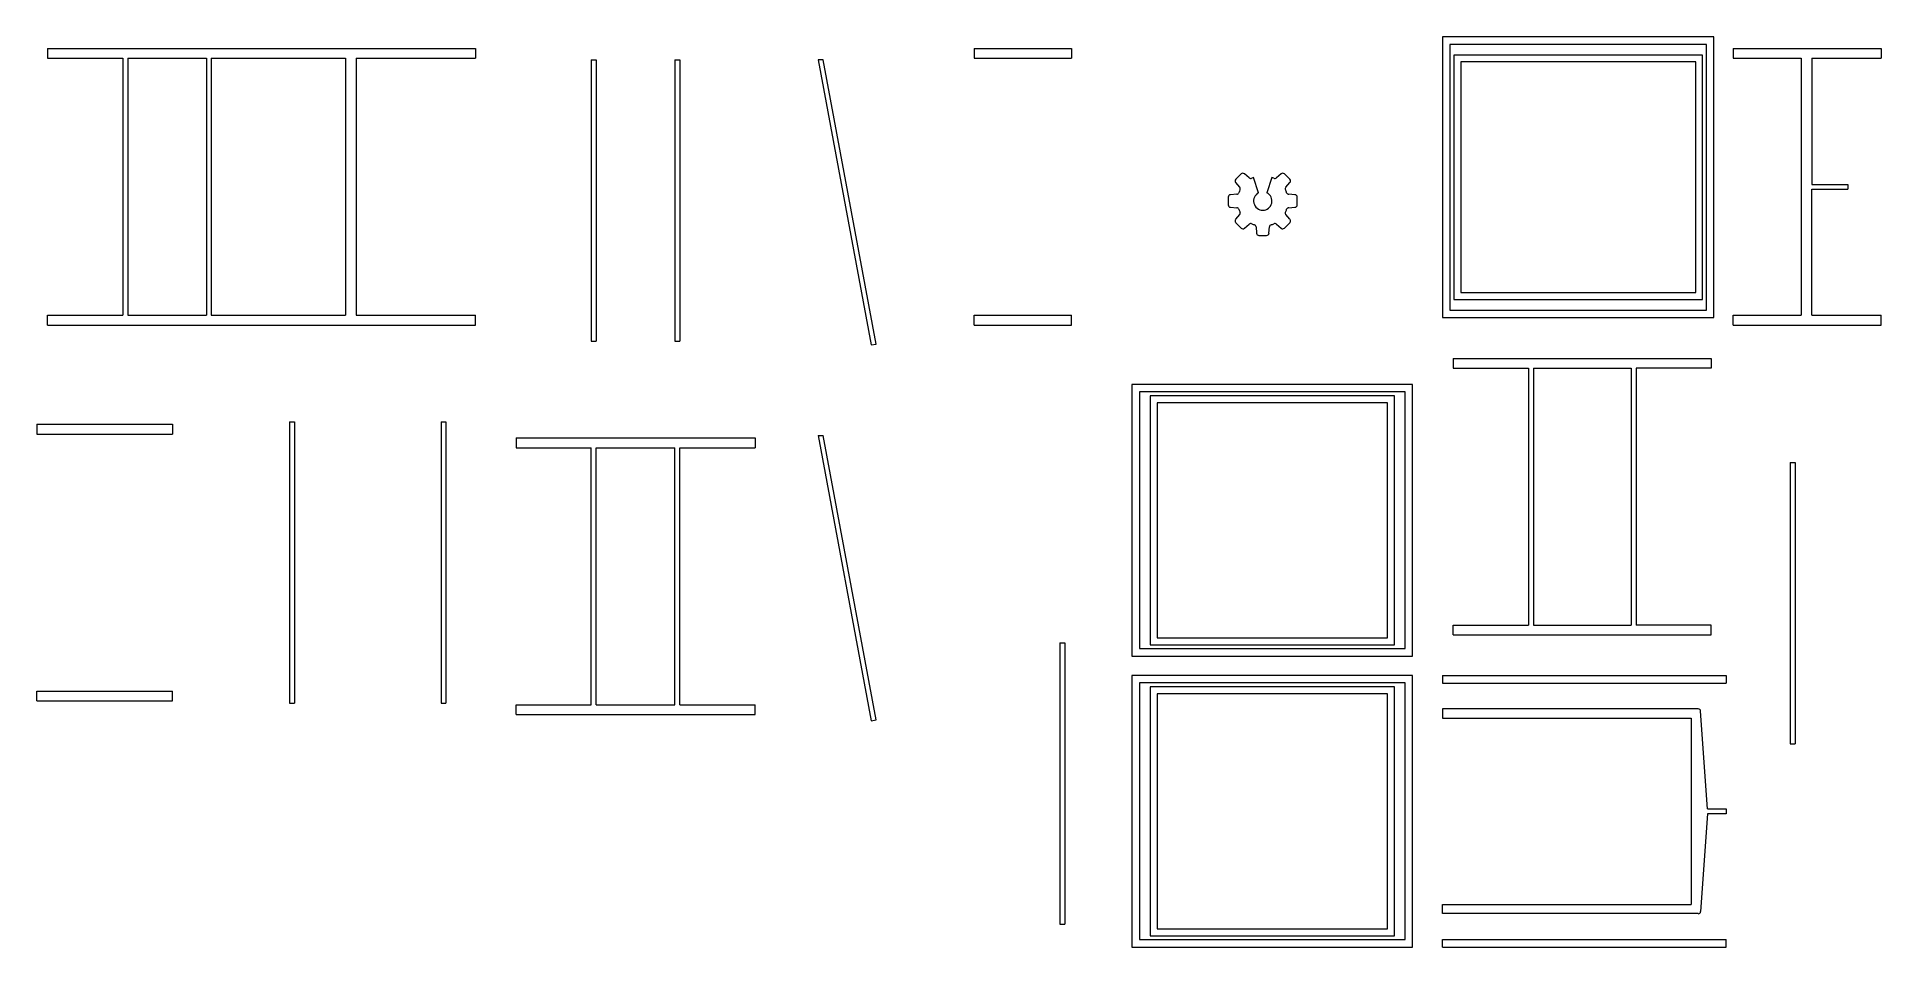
# Model space of a CAD drawing. Header units: millimetres. Extents: x 16 to 2424, y 16 to 1204.
import ezdxf

# ---------------------------------------------------------------- set-up
doc = ezdxf.new("R2010")
doc.units = ezdxf.units.MM

msp = doc.modelspace()

# ---------------------------------------------------------------- linework, layer by layer
at = {"color": 7, "linetype": 'Continuous', "lineweight": 15}
for p, q in [((2205.6, 1203.8), (1851.2, 1203.8)), ((1851.2, 1203.8), (1851.2, 837.5)), ((2205.6, 837.5), (2205.6, 1203.8)), ((30.2, 1188.7), (588.8, 1188.7)), ((30.2, 1188.7), (30.2, 1175.9)), ((588.8, 1188.7), (588.8, 1175.9)), ((1239.6, 1188.7), (1366.7, 1188.7)), ((1239.6, 1188.7), (1239.6, 1175.9)), ((1366.7, 1188.7), (1366.7, 1175.9)), ((1861, 1194.1), (1861, 847.2)), ((2195.8, 1194.1), (1861, 1194.1)), ((2190.8, 1180.1), (1866, 1180.1)), ((1866, 1180.1), (1866, 861.2)), ((2190.8, 861.2), (2190.8, 1180.1)), ((2195.8, 847.2), (2195.8, 1194.1)), ((2230.7, 1188.7), (2423.8, 1188.7)), ((2230.7, 1188.7), (2230.7, 1175.9)), ((2423.8, 1188.7), (2423.8, 1175.9)), ((30.2, 1175.9), (128.4, 1175.9)), ((128.4, 1175.9), (128.4, 840.7)), ((134.8, 1175.9), (134.8, 840.7)), ((134.8, 1175.9), (237.5, 1175.9)), ((237.5, 1175.9), (237.5, 840.7)), ((243.9, 1175.9), (243.9, 840.7)), ((243.9, 1175.9), (419.2, 1175.9)), ((419.2, 1175.9), (419.2, 840.7)), ((432.8, 1175.9), (432.8, 840.7)), ((432.8, 1175.9), (588.8, 1175.9)), ((740, 1174), (746.4, 1174)), ((740, 1174), (740, 806.9)), ((746.4, 1174), (746.4, 806.9)), ((849.2, 1174), (855.6, 1174)), ((849.2, 1174), (849.2, 806.9)), ((855.6, 1174), (855.6, 806.9)), ((1042.7, 1174), (1036.2, 1174)), ((1036.2, 1174), (1105.5, 801.9)), ((1111.8, 803), (1042.7, 1174)), ((1239.6, 1175.9), (1366.7, 1175.9)), ((1875, 1171.1), (1875, 870.2)), ((2181.8, 1171.1), (1875, 1171.1)), ((2181.8, 870.2), (2181.8, 1171.1)), ((2230.7, 1175.9), (2319.6, 1175.9)), ((2319.6, 1175.9), (2319.6, 840.7)), ((2333.3, 1175.9), (2333.3, 1011.3)), ((2333.3, 1175.9), (2423.8, 1175.9)), ((1581.1, 1013.7), (1586.4, 1007.6)), ((1588.3, 1025.1), (1581.2, 1018)), ((1598.7, 1019.9), (1592.6, 1025.2)), ((1611.1, 1000.4), (1604.6, 1020.5)), ((1628.6, 1020.5), (1622, 1000.4)), ((1640.5, 1025.2), (1634.4, 1019.9)), ((1651.9, 1018), (1644.9, 1025.1)), ((1646.7, 1007.6), (1652.1, 1013.7)), ((2333.3, 1011.3), (2380.3, 1011.3)), ((2380.3, 1011.3), (2380.3, 1005.3)), ((1571.6, 994.7), (1571.6, 984.7)), ((1582.6, 998.5), (1574.5, 997.9)), ((1658.6, 997.9), (1650.5, 998.5)), ((1661.6, 984.7), (1661.6, 994.7)), ((2333.3, 840.7), (2333.3, 1005.3)), ((2333.3, 1005.3), (2380.3, 1005.3)), ((1574.5, 981.6), (1582.6, 981)), ((1586.4, 971.9), (1581.1, 965.8)), ((1652.1, 965.8), (1646.7, 971.9)), ((1650.5, 981), (1658.6, 981.6)), ((1581.2, 961.4), (1588.3, 954.4)), ((1592.6, 954.2), (1598.7, 959.6)), ((1607.8, 955.8), (1608.4, 947.7)), ((1611.6, 944.7), (1621.6, 944.7)), ((1624.7, 947.7), (1625.3, 955.8)), ((1634.4, 959.6), (1640.5, 954.2)), ((1644.9, 954.4), (1651.9, 961.4)), ((1875, 870.2), (2181.8, 870.2)), ((1861, 847.2), (2195.8, 847.2)), ((1866, 861.2), (2190.8, 861.2)), ((30.2, 840.7), (128.4, 840.7)), ((30.2, 827.9), (30.2, 840.7)), ((30.2, 827.9), (588.8, 827.9)), ((134.8, 840.7), (237.5, 840.7)), ((243.9, 840.7), (419.2, 840.7)), ((432.8, 840.7), (588.8, 840.7)), ((588.8, 827.9), (588.8, 840.7)), ((1239.6, 840.7), (1366.7, 840.7)), ((1239.6, 827.9), (1239.6, 840.7)), ((1239.6, 827.9), (1366.7, 827.9)), ((1366.7, 827.9), (1366.7, 840.7)), ((1851.2, 837.5), (2205.6, 837.5)), ((2230.7, 840.7), (2319.6, 840.7)), ((2230.7, 827.9), (2230.7, 840.7)), ((2230.7, 827.9), (2423.8, 827.9)), ((2333.3, 840.7), (2423.8, 840.7)), ((2423.8, 827.9), (2423.8, 840.7)), ((740, 806.9), (746.4, 806.9)), ((849.2, 806.9), (855.6, 806.9)), ((1105.5, 801.9), (1111.8, 803)), ((1865.2, 784.4), (2202.1, 784.4)), ((1865.2, 784.4), (1865.2, 771.6)), ((1865.2, 771.6), (1963.4, 771.6)), ((1963.4, 771.6), (1963.4, 436.4)), ((1969.8, 771.6), (1969.8, 436.4)), ((1969.8, 771.6), (2097.5, 771.6)), ((2097.5, 771.6), (2097.5, 436.4)), ((2103.9, 771.6), (2103.9, 436.4)), ((2202.1, 771.6), (2103.9, 771.6)), ((2202.1, 784.4), (2202.1, 771.6)), ((1445.8, 750.3), (1445.8, 395.9)), ((1812.1, 750.3), (1445.8, 750.3)), ((1812.1, 395.9), (1812.1, 750.3)), ((1455.5, 740.5), (1455.5, 405.7)), ((1802.4, 740.5), (1455.5, 740.5)), ((1469.5, 735.5), (1469.5, 410.7)), ((1788.4, 735.5), (1469.5, 735.5)), ((1779.4, 726.5), (1478.5, 726.5)), ((1478.5, 726.5), (1478.5, 419.7)), ((1779.4, 419.7), (1779.4, 726.5)), ((1788.4, 410.7), (1788.4, 735.5)), ((1802.4, 405.7), (1802.4, 740.5)), ((16.2, 698.3), (193.3, 698.3)), ((16.2, 698.3), (16.2, 685.5)), ((193.3, 698.3), (193.3, 685.5)), ((346.1, 701.5), (352.5, 701.5)), ((346.1, 701.5), (346.1, 334.3)), ((352.5, 701.5), (352.5, 334.3)), ((543.8, 701.5), (550.2, 701.5)), ((543.8, 701.5), (543.8, 334.3)), ((550.2, 701.5), (550.2, 334.3)), ((16.2, 685.5), (193.3, 685.5)), ((641.9, 680.5), (953.7, 680.5)), ((641.9, 680.5), (641.9, 667.7)), ((953.7, 680.5), (953.7, 667.7)), ((1036.2, 683.7), (1042.7, 683.7)), ((1036.2, 683.7), (1105.5, 311.5)), ((1111.8, 312.7), (1042.7, 683.7)), ((641.9, 667.7), (740, 667.7)), ((740, 332.5), (740, 667.7)), ((746.4, 332.5), (746.4, 667.7)), ((746.4, 667.7), (849.2, 667.7)), ((849.2, 332.5), (849.2, 667.7)), ((855.6, 332.5), (855.6, 667.7)), ((855.6, 667.7), (953.7, 667.7)), ((2305.3, 648.6), (2305.3, 281.4)), ((2305.3, 648.6), (2311.7, 648.6)), ((2311.7, 648.6), (2311.7, 281.4)), ((1865.2, 436.4), (1963.4, 436.4)), ((1865.2, 423.6), (1865.2, 436.4)), ((1969.8, 436.4), (2097.5, 436.4)), ((2202.1, 436.4), (2103.9, 436.4)), ((2202.1, 423.6), (2202.1, 436.4)), ((1351.7, 413.1), (1351.7, 46)), ((1351.7, 413.1), (1358.1, 413.1)), ((1358.1, 413.1), (1358.1, 46)), ((1469.5, 410.7), (1788.4, 410.7)), ((1478.5, 419.7), (1779.4, 419.7)), ((1865.2, 423.6), (2202.1, 423.6)), ((1445.8, 395.9), (1812.1, 395.9)), ((1455.5, 405.7), (1802.4, 405.7)), ((1445.8, 370.5), (1445.8, 16.2)), ((1812.1, 370.5), (1445.8, 370.5)), ((1812.1, 16.2), (1812.1, 370.5)), ((1851.2, 370.5), (2221.5, 370.5)), ((1851.2, 370.5), (1851.2, 360.6)), ((2221.5, 370.5), (2221.5, 360.6)), ((16.2, 350.3), (193.3, 350.3)), ((16.2, 337.5), (16.2, 350.3)), ((16.2, 337.5), (193.3, 337.5)), ((193.3, 337.5), (193.3, 350.3)), ((1455.5, 360.8), (1455.5, 25.9)), ((1802.4, 360.8), (1455.5, 360.8)), ((1469.5, 355.8), (1469.5, 30.9)), ((1788.4, 355.8), (1469.5, 355.8)), ((1779.4, 346.8), (1478.5, 346.8)), ((1478.5, 346.8), (1478.5, 39.9)), ((1779.4, 39.9), (1779.4, 346.8)), ((1788.4, 30.9), (1788.4, 355.8)), ((1802.4, 25.9), (1802.4, 360.8)), ((1851.2, 360.6), (2221.5, 360.6)), ((346.1, 334.3), (352.5, 334.3)), ((543.8, 334.3), (550.2, 334.3)), ((641.9, 332.5), (740, 332.5)), ((641.9, 319.7), (641.9, 332.5)), ((641.9, 319.7), (953.7, 319.7)), ((746.4, 332.5), (849.2, 332.5)), ((855.6, 332.5), (953.7, 332.5)), ((953.7, 319.7), (953.7, 332.5)), ((2185, 327), (1851.2, 327)), ((1851.2, 327), (1851.2, 315)), ((1851.2, 315), (2176, 315)), ((2176, 315), (2176, 71.8)), ((2197.1, 196.8), (2188.2, 324)), ((1105.5, 311.5), (1111.8, 312.7)), ((2305.3, 281.4), (2311.7, 281.4)), ((2197.1, 196.8), (2221.5, 196.8)), ((2221.5, 196.8), (2221.5, 190)), ((2197.1, 190), (2188.2, 62.7)), ((2221.5, 190), (2197.1, 190)), ((1851.2, 71.8), (2176, 71.8)), ((1851.2, 59.8), (1851.2, 71.8)), ((2185, 59.8), (1851.2, 59.8)), ((1351.7, 46), (1358.1, 46)), ((1455.5, 25.9), (1802.4, 25.9)), ((1469.5, 30.9), (1788.4, 30.9)), ((1478.5, 39.9), (1779.4, 39.9)), ((1851.2, 26.2), (2221.5, 26.2)), ((1851.2, 16.2), (1851.2, 26.2)), ((2221.5, 16.2), (2221.5, 26.2)), ((1445.8, 16.2), (1812.1, 16.2)), ((1851.2, 16.2), (2221.5, 16.2))]:
    msp.add_line(p, q, dxfattribs=at)
for centre, radius, start, end in [((1583.5, 1015.8), 3.17, 135, 221), ((1583.5, 1015.8), 3.17, 135, 221), ((1590.5, 1022.8), 3.17, 49, 135), ((1590.5, 1022.8), 3.17, 49, 135), ((1600.8, 1022.3), 3.18, 229, 295.7922), ((1600.8, 1022.3), 3.18, 229, 295.7922), ((1616.6, 989.7), 33, 111.3237, 115.7922), ((1616.6, 989.7), 33, 111.3237, 115.7922), ((1616.6, 989.7), 33, 64.2078, 68.6763), ((1616.6, 989.7), 33, 64.2078, 68.6763), ((1632.3, 1022.3), 3.18, 244.2078, 311), ((1632.3, 1022.3), 3.18, 244.2078, 311), ((1642.6, 1022.8), 3.17, 45, 131), ((1642.6, 1022.8), 3.17, 45, 131), ((1649.7, 1015.8), 3.17, 319, 45), ((1649.7, 1015.8), 3.17, 319, 45), ((1574.7, 994.7), 3.18, 94, 180), ((1574.7, 994.7), 3.18, 94, 180), ((1582.4, 1001.6), 3.17, 274, 340.7922), ((1582.4, 1001.6), 3.17, 274, 340.7922), ((1616.6, 989.7), 33, 154.2078, 160.7922), ((1616.6, 989.7), 33, 154.2078, 160.7922), ((1584, 1005.5), 3.17, 334.2078, 41), ((1584, 1005.5), 3.17, 334.2078, 41), ((1616.6, 989.7), 12, 117.1742, 62.8258), ((1616.6, 989.7), 12, 117.1742, 62.8258), ((1649.1, 1005.5), 3.18, 139, 205.7922), ((1649.1, 1005.5), 3.18, 139, 205.7922), ((1616.6, 989.7), 33, 19.2078, 25.7922), ((1616.6, 989.7), 33, 19.2078, 25.7922), ((1650.7, 1001.6), 3.18, 199.2078, 266), ((1650.7, 1001.6), 3.18, 199.2078, 266), ((1658.4, 994.7), 3.17, 0, 86), ((1658.4, 994.7), 3.17, 0, 86), ((1574.7, 984.7), 3.18, 180, 266), ((1574.7, 984.7), 3.18, 180, 266), ((1583.5, 963.7), 3.17, 139, 225), ((1583.5, 963.7), 3.17, 139, 225), ((1582.4, 977.8), 3.17, 19.2078, 86), ((1582.4, 977.8), 3.17, 19.2078, 86), ((1616.6, 989.7), 33, 199.2078, 205.7922), ((1616.6, 989.7), 33, 199.2078, 205.7922), ((1584, 974), 3.18, 319, 25.7922), ((1584, 974), 3.18, 319, 25.7922), ((1649.1, 974), 3.18, 154.2078, 221), ((1649.1, 974), 3.18, 154.2078, 221), ((1616.6, 989.7), 33, 334.2078, 340.7922), ((1616.6, 989.7), 33, 334.2078, 340.7922), ((1650.7, 977.8), 3.18, 94, 160.7922), ((1650.7, 977.8), 3.18, 94, 160.7922), ((1649.7, 963.7), 3.17, 315, 41), ((1649.7, 963.7), 3.17, 315, 41), ((1658.4, 984.7), 3.18, 274, 0), ((1658.4, 984.7), 3.18, 274, 0), ((1590.5, 956.6), 3.17, 225, 311), ((1590.5, 956.6), 3.17, 225, 311), ((1600.8, 957.2), 3.17, 64.2078, 131), ((1600.8, 957.2), 3.17, 64.2078, 131), ((1616.6, 989.7), 33, 244.2078, 250.7922), ((1616.6, 989.7), 33, 244.2078, 250.7922), ((1604.7, 955.6), 3.17, 4, 70.7922), ((1604.7, 955.6), 3.17, 4, 70.7922), ((1611.6, 947.9), 3.18, 184, 270), ((1611.6, 947.9), 3.18, 184, 270), ((1621.6, 947.9), 3.18, 270, 356), ((1621.6, 947.9), 3.18, 270, 356), ((1628.5, 955.6), 3.17, 109.2078, 176), ((1628.5, 955.6), 3.17, 109.2078, 176), ((1616.6, 989.7), 33, 289.2078, 295.7922), ((1616.6, 989.7), 33, 289.2078, 295.7922), ((1632.3, 957.2), 3.18, 49, 115.7922), ((1632.3, 957.2), 3.18, 49, 115.7922), ((1642.6, 956.6), 3.17, 229, 315), ((1642.6, 956.6), 3.17, 229, 315), ((2185, 323.8), 3.17, 4, 90), ((2185, 323.8), 3.17, 4, 90), ((2185, 62.9), 3.18, 270, 356), ((2185, 62.9), 3.18, 270, 356)]:
    msp.add_arc(centre, radius, start, end, dxfattribs=at)

doc.saveas('drawing.dxf')
